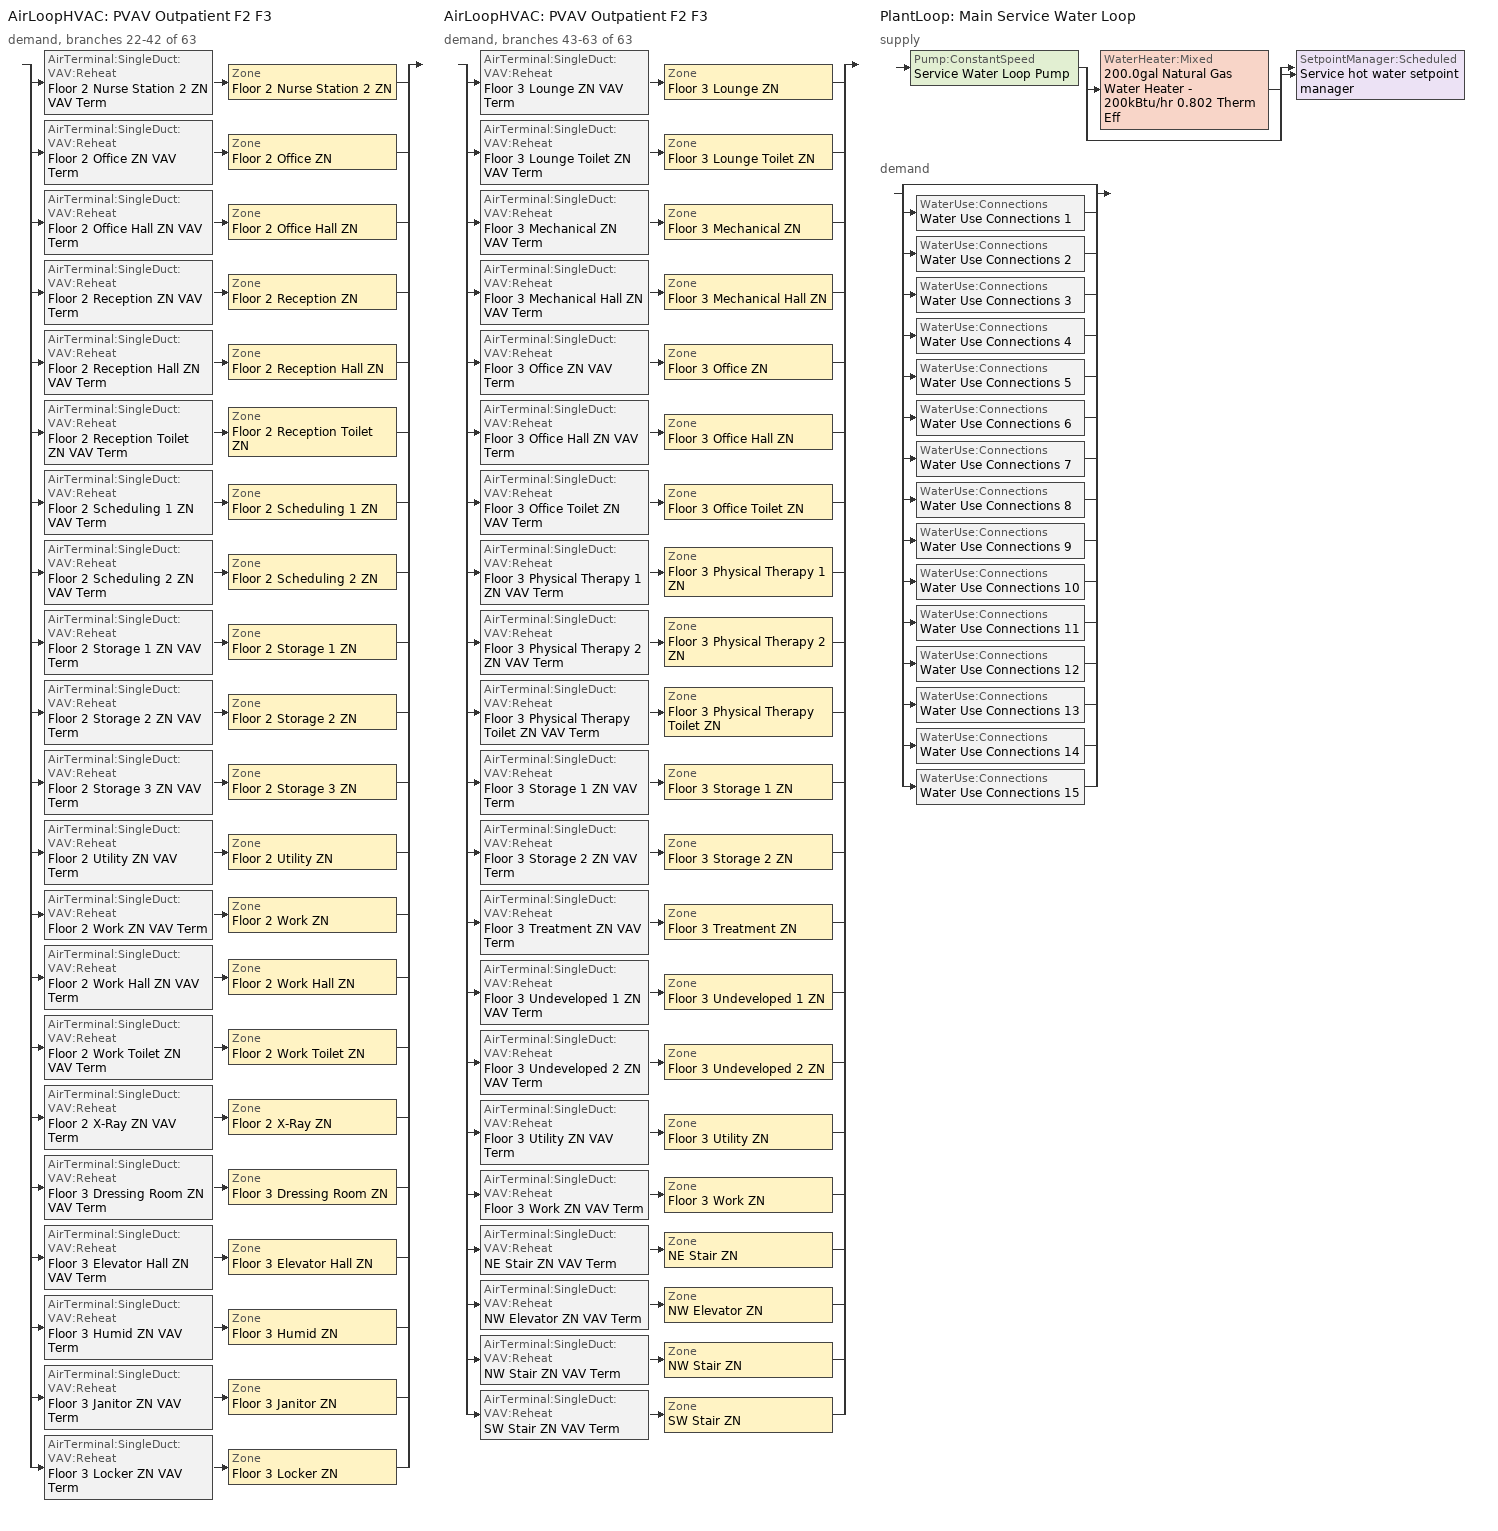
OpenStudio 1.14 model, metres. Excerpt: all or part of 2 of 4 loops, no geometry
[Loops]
AirLoopHVAC 'PVAV Outpatient F2 F3'
 demand, branches 22-42 of 63: split
  | AirTerminal:SingleDuct:VAV:Reheat 'Floor 2 Nurse Station 2 ZN VAV Term' > Zone 'Floor 2 Nurse Station 2 ZN'
  | AirTerminal:SingleDuct:VAV:Reheat 'Floor 2 Office ZN VAV Term' > Zone 'Floor 2 Office ZN'
  | AirTerminal:SingleDuct:VAV:Reheat 'Floor 2 Office Hall ZN VAV Term' > Zone 'Floor 2 Office Hall ZN'
  | AirTerminal:SingleDuct:VAV:Reheat 'Floor 2 Reception ZN VAV Term' > Zone 'Floor 2 Reception ZN'
  | AirTerminal:SingleDuct:VAV:Reheat 'Floor 2 Reception Hall ZN VAV Term' > Zone 'Floor 2 Reception Hall ZN'
  | AirTerminal:SingleDuct:VAV:Reheat 'Floor 2 Reception Toilet ZN VAV Term' > Zone 'Floor 2 Reception Toilet ZN'
  | AirTerminal:SingleDuct:VAV:Reheat 'Floor 2 Scheduling 1 ZN VAV Term' > Zone 'Floor 2 Scheduling 1 ZN'
  | AirTerminal:SingleDuct:VAV:Reheat 'Floor 2 Scheduling 2 ZN VAV Term' > Zone 'Floor 2 Scheduling 2 ZN'
  | AirTerminal:SingleDuct:VAV:Reheat 'Floor 2 Storage 1 ZN VAV Term' > Zone 'Floor 2 Storage 1 ZN'
  | AirTerminal:SingleDuct:VAV:Reheat 'Floor 2 Storage 2 ZN VAV Term' > Zone 'Floor 2 Storage 2 ZN'
  | AirTerminal:SingleDuct:VAV:Reheat 'Floor 2 Storage 3 ZN VAV Term' > Zone 'Floor 2 Storage 3 ZN'
  | AirTerminal:SingleDuct:VAV:Reheat 'Floor 2 Utility ZN VAV Term' > Zone 'Floor 2 Utility ZN'
  | AirTerminal:SingleDuct:VAV:Reheat 'Floor 2 Work ZN VAV Term' > Zone 'Floor 2 Work ZN'
  | AirTerminal:SingleDuct:VAV:Reheat 'Floor 2 Work Hall ZN VAV Term' > Zone 'Floor 2 Work Hall ZN'
  | AirTerminal:SingleDuct:VAV:Reheat 'Floor 2 Work Toilet ZN VAV Term' > Zone 'Floor 2 Work Toilet ZN'
  | AirTerminal:SingleDuct:VAV:Reheat 'Floor 2 X-Ray ZN VAV Term' > Zone 'Floor 2 X-Ray ZN'
  | AirTerminal:SingleDuct:VAV:Reheat 'Floor 3 Dressing Room ZN VAV Term' > Zone 'Floor 3 Dressing Room ZN'
  | AirTerminal:SingleDuct:VAV:Reheat 'Floor 3 Elevator Hall ZN VAV Term' > Zone 'Floor 3 Elevator Hall ZN'
  | AirTerminal:SingleDuct:VAV:Reheat 'Floor 3 Humid ZN VAV Term' > Zone 'Floor 3 Humid ZN'
  | AirTerminal:SingleDuct:VAV:Reheat 'Floor 3 Janitor ZN VAV Term' > Zone 'Floor 3 Janitor ZN'
  | AirTerminal:SingleDuct:VAV:Reheat 'Floor 3 Locker ZN VAV Term' > Zone 'Floor 3 Locker ZN'
AirLoopHVAC 'PVAV Outpatient F2 F3'
 demand, branches 43-63 of 63: split
  | AirTerminal:SingleDuct:VAV:Reheat 'Floor 3 Lounge ZN VAV Term' > Zone 'Floor 3 Lounge ZN'
  | AirTerminal:SingleDuct:VAV:Reheat 'Floor 3 Lounge Toilet ZN VAV Term' > Zone 'Floor 3 Lounge Toilet ZN'
  | AirTerminal:SingleDuct:VAV:Reheat 'Floor 3 Mechanical ZN VAV Term' > Zone 'Floor 3 Mechanical ZN'
  | AirTerminal:SingleDuct:VAV:Reheat 'Floor 3 Mechanical Hall ZN VAV Term' > Zone 'Floor 3 Mechanical Hall ZN'
  | AirTerminal:SingleDuct:VAV:Reheat 'Floor 3 Office ZN VAV Term' > Zone 'Floor 3 Office ZN'
  | AirTerminal:SingleDuct:VAV:Reheat 'Floor 3 Office Hall ZN VAV Term' > Zone 'Floor 3 Office Hall ZN'
  | AirTerminal:SingleDuct:VAV:Reheat 'Floor 3 Office Toilet ZN VAV Term' > Zone 'Floor 3 Office Toilet ZN'
  | AirTerminal:SingleDuct:VAV:Reheat 'Floor 3 Physical Therapy 1 ZN VAV Term' > Zone 'Floor 3 Physical Therapy 1 ZN'
  | AirTerminal:SingleDuct:VAV:Reheat 'Floor 3 Physical Therapy 2 ZN VAV Term' > Zone 'Floor 3 Physical Therapy 2 ZN'
  | AirTerminal:SingleDuct:VAV:Reheat 'Floor 3 Physical Therapy Toilet ZN VAV Term' > Zone 'Floor 3 Physical Therapy Toilet ZN'
  | AirTerminal:SingleDuct:VAV:Reheat 'Floor 3 Storage 1 ZN VAV Term' > Zone 'Floor 3 Storage 1 ZN'
  | AirTerminal:SingleDuct:VAV:Reheat 'Floor 3 Storage 2 ZN VAV Term' > Zone 'Floor 3 Storage 2 ZN'
  | AirTerminal:SingleDuct:VAV:Reheat 'Floor 3 Treatment ZN VAV Term' > Zone 'Floor 3 Treatment ZN'
  | AirTerminal:SingleDuct:VAV:Reheat 'Floor 3 Undeveloped 1 ZN VAV Term' > Zone 'Floor 3 Undeveloped 1 ZN'
  | AirTerminal:SingleDuct:VAV:Reheat 'Floor 3 Undeveloped 2 ZN VAV Term' > Zone 'Floor 3 Undeveloped 2 ZN'
  | AirTerminal:SingleDuct:VAV:Reheat 'Floor 3 Utility ZN VAV Term' > Zone 'Floor 3 Utility ZN'
  | AirTerminal:SingleDuct:VAV:Reheat 'Floor 3 Work ZN VAV Term' > Zone 'Floor 3 Work ZN'
  | AirTerminal:SingleDuct:VAV:Reheat 'NE Stair ZN VAV Term' > Zone 'NE Stair ZN'
  | AirTerminal:SingleDuct:VAV:Reheat 'NW Elevator ZN VAV Term' > Zone 'NW Elevator ZN'
  | AirTerminal:SingleDuct:VAV:Reheat 'NW Stair ZN VAV Term' > Zone 'NW Stair ZN'
  | AirTerminal:SingleDuct:VAV:Reheat 'SW Stair ZN VAV Term' > Zone 'SW Stair ZN'
PlantLoop 'Main Service Water Loop'
 supply: Pump:ConstantSpeed 'Service Water Loop Pump' > split
  | WaterHeater:Mixed '200.0gal Natural Gas Water Heater - 200kBtu/hr 0.802 Therm Eff'
  | bypass
  join > SetpointManager:Scheduled 'Service hot water setpoint manager'
 demand: split
  | bypass
  | WaterUse:Connections 'Water Use Connections 1'
  | WaterUse:Connections 'Water Use Connections 2'
  | WaterUse:Connections 'Water Use Connections 3'
  | WaterUse:Connections 'Water Use Connections 4'
  | WaterUse:Connections 'Water Use Connections 5'
  | WaterUse:Connections 'Water Use Connections 6'
  | WaterUse:Connections 'Water Use Connections 7'
  | WaterUse:Connections 'Water Use Connections 8'
  | WaterUse:Connections 'Water Use Connections 9'
  | WaterUse:Connections 'Water Use Connections 10'
  | WaterUse:Connections 'Water Use Connections 11'
  | WaterUse:Connections 'Water Use Connections 12'
  | WaterUse:Connections 'Water Use Connections 13'
  | WaterUse:Connections 'Water Use Connections 14'
  | WaterUse:Connections 'Water Use Connections 15'
[Sizing:Zone] Zone Cooling Design Supply Air Temperature Input Method=SupplyAirTemperature; Zone Cooling Design Supply Air Temperature {C}=12.7778; Zone Cooling Design Supply Air Temperature Difference {deltaC}=11.11; Zone Heating Design Supply Air Temperature Input Method=SupplyAirTemperature; Zone Heating Design Supply Air Temperature {C}=50; Zone Heating Design Supply Air Temperature Difference {deltaC}=11.11; Zone Cooling Design Supply Air Humidity Ratio {kg-H2O/kg-air}=0.0085; Zone Heating Design Supply Air Humidity Ratio {kg-H2O/kg-air}=0.008; Heating Design Air Flow Method=DesignDay; Account for Dedicated Outdoor Air System=No; Dedicated Outdoor Air System Control Strategy=NeutralSupplyAir; Dedicated Outdoor Air Low Setpoint Temperature for Design {C}=autosize; Dedicated Outdoor Air High Setpoint Temperature for Design {C}=autosize
Name | Cooling Design Air Flow Method | Cooling Minimum Air Flow per Zone Floor Area {m3/s-m2}
Floor 2 Scheduling 1 ZN; Floor 2 Office ZN; Floor 3 Locker ZN; NE Stair ZN; Floor 2 Storage 3 ZN; NW Stair ZN; Floor 2 Reception Hall ZN; Floor 3 Office Hall ZN; Floor 3 Mechanical Hall ZN; Floor 2 Nurse Station 2 ZN; NW Elevator ZN; Floor 2 Storage 1 ZN; Floor 3 Lounge ZN; Floor 3 Humid ZN; Floor 3 Elevator Hall ZN; Floor 3 Utility ZN; Floor 2 Storage 2 ZN; Floor 2 Utility ZN; Floor 3 Undeveloped 2 ZN; Floor 3 Janitor ZN; Floor 2 X-Ray ZN; Floor 2 Reception ZN; Floor 2 Work Hall ZN; SW Stair ZN; Floor 2 Office Hall ZN; Floor 3 Work ZN; Floor 2 Work ZN; Floor 3 Storage 2 ZN; Floor 2 Scheduling 2 ZN; Floor 3 Storage 1 ZN; Floor 3 Mechanical ZN; Floor 3 Dressing Room ZN; Floor 3 Office ZN; Floor 3 Undeveloped 1 ZN | DesignDay
Floor 3 Physical Therapy 1 ZN; Floor 3 Physical Therapy 2 ZN; Floor 3 Treatment ZN | DesignDayWithLimit | 0.00508
Floor 3 Office Toilet ZN; Floor 3 Lounge Toilet ZN; Floor 2 Reception Toilet ZN; Floor 3 Physical Therapy Toilet ZN; Floor 2 Work Toilet ZN | DesignDayWithLimit | 0.00846667
[Zone equipment]
Floor 2 Scheduling 1 ZN: Floor 2 Scheduling 1 ZN VAV Term
Floor 2 Office ZN: Floor 2 Office ZN VAV Term
Floor 3 Locker ZN: Floor 3 Locker ZN VAV Term
NE Stair ZN: NE Stair ZN VAV Term
Floor 2 Storage 3 ZN: Floor 2 Storage 3 ZN VAV Term
Floor 3 Physical Therapy 1 ZN: Floor 3 Physical Therapy 1 ZN VAV Term
NW Stair ZN: NW Stair ZN VAV Term
Floor 3 Physical Therapy 2 ZN: Floor 3 Physical Therapy 2 ZN VAV Term
Floor 2 Reception Hall ZN: Floor 2 Reception Hall ZN VAV Term
Floor 3 Office Hall ZN: Floor 3 Office Hall ZN VAV Term
Floor 3 Mechanical Hall ZN: Floor 3 Mechanical Hall ZN VAV Term
Floor 3 Office Toilet ZN: Floor 3 Office Toilet ZN VAV Term, Floor 3 Office Toilet ZN Exhaust Fan
Floor 3 Lounge Toilet ZN: Floor 3 Lounge Toilet ZN VAV Term, Floor 3 Lounge Toilet ZN Exhaust Fan
Floor 2 Nurse Station 2 ZN: Floor 2 Nurse Station 2 ZN VAV Term
NW Elevator ZN: NW Elevator ZN VAV Term
Floor 2 Storage 1 ZN: Floor 2 Storage 1 ZN VAV Term
Floor 3 Lounge ZN: Floor 3 Lounge ZN VAV Term
Floor 3 Humid ZN: Floor 3 Humid ZN VAV Term
Floor 3 Elevator Hall ZN: Floor 3 Elevator Hall ZN VAV Term
Floor 3 Treatment ZN: Floor 3 Treatment ZN VAV Term
Floor 2 Reception Toilet ZN: Floor 2 Reception Toilet ZN VAV Term, Floor 2 Reception Toilet ZN Exhaust Fan
Floor 3 Utility ZN: Floor 3 Utility ZN VAV Term
Floor 2 Storage 2 ZN: Floor 2 Storage 2 ZN VAV Term
Floor 2 Utility ZN: Floor 2 Utility ZN VAV Term
Floor 3 Undeveloped 2 ZN: Floor 3 Undeveloped 2 ZN VAV Term
Floor 3 Physical Therapy Toilet ZN: Floor 3 Physical Therapy Toilet ZN VAV Term, Floor 3 Physical Therapy Toilet ZN Exhaust Fan
Floor 3 Janitor ZN: Floor 3 Janitor ZN VAV Term
Floor 2 X-Ray ZN: Floor 2 X-Ray ZN VAV Term, Floor 2 X-Ray ZN Exhaust Fan
Floor 2 Reception ZN: Floor 2 Reception ZN VAV Term
Floor 2 Work Hall ZN: Floor 2 Work Hall ZN VAV Term
SW Stair ZN: SW Stair ZN VAV Term
Floor 2 Office Hall ZN: Floor 2 Office Hall ZN VAV Term
Floor 2 Work Toilet ZN: Floor 2 Work Toilet ZN VAV Term, Floor 2 Work Toilet ZN Exhaust Fan
Floor 3 Work ZN: Floor 3 Work ZN VAV Term
Floor 2 Work ZN: Floor 2 Work ZN VAV Term
Floor 3 Storage 2 ZN: Floor 3 Storage 2 ZN VAV Term
Floor 2 Scheduling 2 ZN: Floor 2 Scheduling 2 ZN VAV Term
Floor 3 Storage 1 ZN: Floor 3 Storage 1 ZN VAV Term
Floor 3 Mechanical ZN: Floor 3 Mechanical ZN VAV Term
Floor 3 Dressing Room ZN: Floor 3 Dressing Room ZN VAV Term
Floor 3 Office ZN: Floor 3 Office ZN VAV Term
Floor 3 Undeveloped 1 ZN: Floor 3 Undeveloped 1 ZN VAV Term
[PlantLoop]
Main Service Water Loop: Maximum Loop Temperature {C}=60; Minimum Loop Temperature {C}=10; Plant Loop Volume {m3}=Autocalculate; Load Distribution Scheme=Optimal
[Sizing:Plant]
Main Service Water Loop: Loop Type=Heating; Design Loop Exit Temperature {C}=60; Loop Design Temperature Difference {deltaC}=5; Sizing Option=NonCoincident; Zone Timesteps in Averaging Window=1; Coincident Sizing Factor Mode=None
[SetpointManager:Scheduled]
Service hot water setpoint manager: Control Variable=Temperature; Schedule=Service Water Loop Temp - 140F
[Pump:ConstantSpeed]
Service Water Loop Pump: Rated Flow Rate {m3/s}=autosize; Rated Pump Head {Pa}=29891; Rated Power Consumption {W}=autosize; Motor Efficiency=0.7; Fraction of Motor Inefficiencies to Fluid Stream=0; Pump Control Type=Intermittent
[AirTerminal:SingleDuct:VAV:Reheat] Availability Schedule=Always On Discrete; Maximum Air Flow Rate {m3/s}=AutoSize; Zone Minimum Air Flow Input Method=Constant; Fixed Minimum Air Flow Rate {m3/s}=0; Maximum Hot Water or Steam Flow Rate {m3/s}=AutoSize; Minimum Hot Water or Steam Flow Rate {m3/s}=0; Convergence Tolerance=0.001; Damper Heating Action=Normal; Maximum Flow per Zone Floor Area During Reheat {m3/s-m2}=AutoSize; Maximum Flow Fraction During Reheat=AutoSize; Maximum Reheat Air Temperature {C}=35; Control For Outdoor Air=No
Name | Constant Minimum Air Flow Fraction | Reheat Coil
Floor 2 Nurse Station 2 ZN VAV Term | 0.341942 | Floor 2 Nurse Station 2 ZN Rht Coil
Floor 2 Office ZN VAV Term | 0.3 | Floor 2 Office ZN Rht Coil
Floor 2 Office Hall ZN VAV Term | 0.3 | Floor 2 Office Hall ZN Rht Coil
Floor 2 Reception ZN VAV Term | 1 | Floor 2 Reception ZN Rht Coil
Floor 2 Reception Hall ZN VAV Term | 0.3 | Floor 2 Reception Hall ZN Rht Coil
Floor 2 Reception Toilet ZN VAV Term | 1 | Floor 2 Reception Toilet ZN Rht Coil
Floor 2 Scheduling 1 ZN VAV Term | 0.3 | Floor 2 Scheduling 1 ZN Rht Coil
Floor 2 Scheduling 2 ZN VAV Term | 0.3 | Floor 2 Scheduling 2 ZN Rht Coil
Floor 2 Storage 1 ZN VAV Term | 0.361473 | Floor 2 Storage 1 ZN Rht Coil
Floor 2 Storage 2 ZN VAV Term | 0.430325 | Floor 2 Storage 2 ZN Rht Coil
Floor 2 Storage 3 ZN VAV Term | 0.398358 | Floor 2 Storage 3 ZN Rht Coil
Floor 2 Utility ZN VAV Term | 0.3 | Floor 2 Utility ZN Rht Coil
Floor 2 Work ZN VAV Term | 0.3 | Floor 2 Work ZN Rht Coil
Floor 2 Work Hall ZN VAV Term | 0.3 | Floor 2 Work Hall ZN Rht Coil
Floor 2 Work Toilet ZN VAV Term | 1 | Floor 2 Work Toilet ZN Rht Coil
Floor 2 X-Ray ZN VAV Term | 1 | Floor 2 X-Ray ZN Rht Coil
Floor 3 Dressing Room ZN VAV Term | 0.3 | Floor 3 Dressing Room ZN Rht Coil
Floor 3 Elevator Hall ZN VAV Term | 0.3 | Floor 3 Elevator Hall ZN Rht Coil
Floor 3 Humid ZN VAV Term | 0.3 | Floor 3 Humid ZN Rht Coil
Floor 3 Janitor ZN VAV Term | 0.3 | Floor 3 Janitor ZN Rht Coil
Floor 3 Locker ZN VAV Term | 0.3 | Floor 3 Locker ZN Rht Coil
Floor 3 Lounge ZN VAV Term | 0.3 | Floor 3 Lounge ZN Rht Coil
Floor 3 Lounge Toilet ZN VAV Term | 1 | Floor 3 Lounge Toilet ZN Rht Coil
Floor 3 Mechanical ZN VAV Term | 0.3 | Floor 3 Mechanical ZN Rht Coil
Floor 3 Mechanical Hall ZN VAV Term | 0.3 | Floor 3 Mechanical Hall ZN Rht Coil
Floor 3 Office ZN VAV Term | 0.3 | Floor 3 Office ZN Rht Coil
Floor 3 Office Hall ZN VAV Term | 0.3 | Floor 3 Office Hall ZN Rht Coil
Floor 3 Office Toilet ZN VAV Term | 1 | Floor 3 Office Toilet ZN Rht Coil
Floor 3 Physical Therapy 1 ZN VAV Term | 0.897144 | Floor 3 Physical Therapy 1 ZN Rht Coil
Floor 3 Physical Therapy 2 ZN VAV Term | 1 | Floor 3 Physical Therapy 2 ZN Rht Coil
Floor 3 Physical Therapy Toilet ZN VAV Term | 1 | Floor 3 Physical Therapy Toilet ZN Rht Coil
Floor 3 Storage 1 ZN VAV Term | 0.387292 | Floor 3 Storage 1 ZN Rht Coil
Floor 3 Storage 2 ZN VAV Term | 0.338881 | Floor 3 Storage 2 ZN Rht Coil
Floor 3 Treatment ZN VAV Term | 1 | Floor 3 Treatment ZN Rht Coil
Floor 3 Undeveloped 1 ZN VAV Term | 0.3 | Floor 3 Undeveloped 1 ZN Rht Coil
Floor 3 Undeveloped 2 ZN VAV Term | 0.3 | Floor 3 Undeveloped 2 ZN Rht Coil
Floor 3 Utility ZN VAV Term | 0.510092 | Floor 3 Utility ZN Rht Coil
Floor 3 Work ZN VAV Term | 0.3 | Floor 3 Work ZN Rht Coil
NE Stair ZN VAV Term | 0.3 | NE Stair ZN Rht Coil
NW Elevator ZN VAV Term | 0.3 | NW Elevator ZN Rht Coil
NW Stair ZN VAV Term | 0.3 | NW Stair ZN Rht Coil
SW Stair ZN VAV Term | 0.3 | SW Stair ZN Rht Coil
[Coil:Heating:Electric] Availability Schedule=Always On Discrete
Floor 2 Nurse Station 2 ZN Rht Coil; Floor 2 Office ZN Rht Coil; Floor 2 Office Hall ZN Rht Coil; Floor 2 Reception ZN Rht Coil; Floor 2 Reception Hall ZN Rht Coil; Floor 2 Reception Toilet ZN Rht Coil; Floor 2 Scheduling 1 ZN Rht Coil; Floor 2 Scheduling 2 ZN Rht Coil; Floor 2 Storage 1 ZN Rht Coil; Floor 2 Storage 2 ZN Rht Coil; Floor 2 Storage 3 ZN Rht Coil; Floor 2 Utility ZN Rht Coil; Floor 2 Work ZN Rht Coil; Floor 2 Work Hall ZN Rht Coil; Floor 2 Work Toilet ZN Rht Coil; Floor 2 X-Ray ZN Rht Coil; Floor 3 Dressing Room ZN Rht Coil; Floor 3 Elevator Hall ZN Rht Coil; Floor 3 Humid ZN Rht Coil; Floor 3 Janitor ZN Rht Coil; Floor 3 Locker ZN Rht Coil; Floor 3 Lounge ZN Rht Coil; Floor 3 Lounge Toilet ZN Rht Coil; Floor 3 Mechanical ZN Rht Coil; Floor 3 Mechanical Hall ZN Rht Coil; Floor 3 Office ZN Rht Coil; Floor 3 Office Hall ZN Rht Coil; Floor 3 Office Toilet ZN Rht Coil; Floor 3 Physical Therapy 1 ZN Rht Coil; Floor 3 Physical Therapy 2 ZN Rht Coil; Floor 3 Physical Therapy Toilet ZN Rht Coil; Floor 3 Storage 1 ZN Rht Coil; Floor 3 Storage 2 ZN Rht Coil; Floor 3 Treatment ZN Rht Coil; Floor 3 Undeveloped 1 ZN Rht Coil; Floor 3 Undeveloped 2 ZN Rht Coil; Floor 3 Utility ZN Rht Coil; Floor 3 Work ZN Rht Coil; NE Stair ZN Rht Coil; NW Elevator ZN Rht Coil; NW Stair ZN Rht Coil; SW Stair ZN Rht Coil
[Fan:ZoneExhaust] Availability Schedule=OutPatientHealthCare BLDG_OA_SCH; System Availability Manager Coupling Mode=Decoupled
Name | Fan Efficiency | Pressure Rise {Pa} | Maximum Flow Rate {m3/s}
Floor 2 Reception Toilet ZN Exhaust Fan | 0.31 | 249 | 0.0991028
Floor 2 Work Toilet ZN Exhaust Fan; Floor 3 Office Toilet ZN Exhaust Fan | 0.31 | 249 | 0.0424726
Floor 2 X-Ray ZN Exhaust Fan | 0.16 | 125 | 0.8495
Floor 3 Lounge Toilet ZN Exhaust Fan | 0.31 | 249 | 0.151014
Floor 3 Physical Therapy Toilet ZN Exhaust Fan | 0.31 | 249 | 0.0660685
[WaterHeater:Mixed]
200.0gal Natural Gas Water Heater - 200kBtu/hr 0.802 Therm Eff: Tank Volume {m3}=0.757082; Setpoint Temperature Schedule=Service Water Loop Temp - 140F; Deadband Temperature Difference {deltaC}=2; Maximum Temperature Limit {C}=82.2222; Heater Control Type=Cycle; Heater Maximum Capacity {W}=58614.2; Heater Fuel Type=NaturalGas; Heater Thermal Efficiency=0.80194; Off Cycle Parasitic Fuel Consumption Rate {W}=1487.92; Off Cycle Parasitic Fuel Type=NaturalGas; Off Cycle Parasitic Heat Fraction to Tank=0.8; On Cycle Parasitic Fuel Consumption Rate {W}=1487.92; On Cycle Parasitic Fuel Type=NaturalGas; On Cycle Parasitic Heat Fraction to Tank=0; Ambient Temperature Indicator=ThermalZone; Ambient Temperature Schedule=Schedule Ruleset 1; Ambient Temperature Thermal Zone=Floor 3 Mechanical ZN; Off Cycle Loss Coefficient to Ambient Temperature {W/K}=2.92445; On Cycle Loss Coefficient to Ambient Temperature {W/K}=2.92445; Use Side Effectiveness=1; Source Side Effectiveness=1; Use Side Design Flow Rate {m3/s}=autosize; Source Side Design Flow Rate {m3/s}=autosize; Indirect Water Heating Recovery Time {hr}=1.5
[WaterUse:Connections]
Name | Water Use Equipment Name 1
Water Use Connections 1 | Floor 1 anesthesia Service Water Use 0.03gal/min
Water Use Connections 2 | Floor 1 mri room Service Water Use 0.03gal/min
Water Use Connections 3 | Floor 1 mri control room Service Water Use 0.03gal/min
Water Use Connections 4 | Floor 1 operating room 1 Service Water Use 0.19gal/min
Water Use Connections 5 | Floor 1 operating room 2 Service Water Use 0.2gal/min
Water Use Connections 6 | Floor 1 operating room 3 Service Water Use 0.2gal/min
Water Use Connections 7 | Floor 1 pacu Service Water Use 0.01gal/min
Water Use Connections 8 | Floor 1 recovery room Service Water Use 0.06gal/min
Water Use Connections 9 | Floor 1 step down Service Water Use 0.03gal/min
Water Use Connections 10 | Floor 3 physical therapy 1 Service Water Use 0.05gal/min
Water Use Connections 11 | Floor 3 physical therapy 2 Service Water Use 0.02gal/min
Water Use Connections 12 | Floor 1 pre-op room 1 Service Water Use 0.02gal/min
Water Use Connections 13 | Floor 1 pre-op room 2 Service Water Use 0.04gal/min
Water Use Connections 14 | Floor 1 procedure room Service Water Use 0.03gal/min
Water Use Connections 15 | Floor 2 x-ray Service Water Use 0.03gal/min
[WaterUse:Equipment:Definition]
Name | Peak Flow Rate {m3/s} | Target Temperature Schedule | Sensible Fraction Schedule | Latent Fraction Schedule
Floor 1 anesthesia Service Water Use Def 0.03gal/min | 2.10301e-06 | Schedule Ruleset 5 | Schedule Ruleset 3 | Schedule Ruleset 4
Floor 1 mri room Service Water Use Def 0.03gal/min | 2.10301e-06 | Schedule Ruleset 8 | Schedule Ruleset 6 | Schedule Ruleset 7
Floor 1 mri control room Service Water Use Def 0.03gal/min | 2.10301e-06 | Schedule Ruleset 11 | Schedule Ruleset 9 | Schedule Ruleset 10
Floor 1 operating room 1 Service Water Use Def 0.19gal/min | 1.22972e-05 | Schedule Ruleset 14 | Schedule Ruleset 12 | Schedule Ruleset 13
Floor 1 operating room 2 Service Water Use Def 0.2gal/min | 1.28319e-05 | Schedule Ruleset 17 | Schedule Ruleset 15 | Schedule Ruleset 16
Floor 1 operating room 3 Service Water Use Def 0.2gal/min | 1.2725e-05 | Schedule Ruleset 20 | Schedule Ruleset 18 | Schedule Ruleset 19
Floor 1 pacu Service Water Use Def 0.01gal/min | 7.18749e-07 | Schedule Ruleset 23 | Schedule Ruleset 21 | Schedule Ruleset 22
Floor 1 recovery room Service Water Use Def 0.06gal/min | 3.59375e-06 | Schedule Ruleset 26 | Schedule Ruleset 24 | Schedule Ruleset 25
Floor 1 step down Service Water Use Def 0.03gal/min | 1.99653e-06 | Schedule Ruleset 29 | Schedule Ruleset 27 | Schedule Ruleset 28
Floor 3 physical therapy 1 Service Water Use Def 0.05gal/min | 2.88997e-06 | Schedule Ruleset 32 | Schedule Ruleset 30 | Schedule Ruleset 31
Floor 3 physical therapy 2 Service Water Use Def 0.02gal/min | 1.31605e-06 | Schedule Ruleset 35 | Schedule Ruleset 33 | Schedule Ruleset 34
Floor 1 pre-op room 1 Service Water Use Def 0.02gal/min | 1.50842e-06 | Schedule Ruleset 38 | Schedule Ruleset 36 | Schedule Ruleset 37
Floor 1 pre-op room 2 Service Water Use Def 0.04gal/min | 2.69759e-06 | Schedule Ruleset 41 | Schedule Ruleset 39 | Schedule Ruleset 40
Floor 1 procedure room Service Water Use Def 0.03gal/min | 2.10301e-06 | Schedule Ruleset 44 | Schedule Ruleset 42 | Schedule Ruleset 43
Floor 2 x-ray Service Water Use Def 0.03gal/min | 2.10301e-06 | Schedule Ruleset 47 | Schedule Ruleset 45 | Schedule Ruleset 46
[WaterUse:Equipment] Flow Rate Fraction Schedule=OutPatientHealthCare BLDG_SWH_SCH
Name | Water Use Equipment Definition
Floor 1 anesthesia Service Water Use 0.03gal/min | Floor 1 anesthesia Service Water Use Def 0.03gal/min
Floor 1 mri room Service Water Use 0.03gal/min | Floor 1 mri room Service Water Use Def 0.03gal/min
Floor 1 mri control room Service Water Use 0.03gal/min | Floor 1 mri control room Service Water Use Def 0.03gal/min
Floor 1 operating room 1 Service Water Use 0.19gal/min | Floor 1 operating room 1 Service Water Use Def 0.19gal/min
Floor 1 operating room 2 Service Water Use 0.2gal/min | Floor 1 operating room 2 Service Water Use Def 0.2gal/min
Floor 1 operating room 3 Service Water Use 0.2gal/min | Floor 1 operating room 3 Service Water Use Def 0.2gal/min
Floor 1 pacu Service Water Use 0.01gal/min | Floor 1 pacu Service Water Use Def 0.01gal/min
Floor 1 recovery room Service Water Use 0.06gal/min | Floor 1 recovery room Service Water Use Def 0.06gal/min
Floor 1 step down Service Water Use 0.03gal/min | Floor 1 step down Service Water Use Def 0.03gal/min
Floor 3 physical therapy 1 Service Water Use 0.05gal/min | Floor 3 physical therapy 1 Service Water Use Def 0.05gal/min
Floor 3 physical therapy 2 Service Water Use 0.02gal/min | Floor 3 physical therapy 2 Service Water Use Def 0.02gal/min
Floor 1 pre-op room 1 Service Water Use 0.02gal/min | Floor 1 pre-op room 1 Service Water Use Def 0.02gal/min
Floor 1 pre-op room 2 Service Water Use 0.04gal/min | Floor 1 pre-op room 2 Service Water Use Def 0.04gal/min
Floor 1 procedure room Service Water Use 0.03gal/min | Floor 1 procedure room Service Water Use Def 0.03gal/min
Floor 2 x-ray Service Water Use 0.03gal/min | Floor 2 x-ray Service Water Use Def 0.03gal/min
[Schedule:Ruleset]
OutPatientHealthCare BLDG_OA_SCH: Default Day Schedule=OutPatientHealthCare BLDG_OA_SCH Default; Summer Design Day Schedule=OutPatientHealthCare BLDG_OA_SCH Summer Design Day; Winter Design Day Schedule=OutPatientHealthCare BLDG_OA_SCH Winter Design Day
Service Water Loop Temp - 140F: Default Day Schedule=Service Water Loop Temp - 140F Default
Schedule Ruleset 1: Default Day Schedule=Schedule Day 55
Schedule Ruleset 3: Default Day Schedule=Schedule Day 57
Schedule Ruleset 4: Default Day Schedule=Schedule Day 58
Schedule Ruleset 5: Default Day Schedule=Schedule Day 59
OutPatientHealthCare BLDG_SWH_SCH: Default Day Schedule=OutPatientHealthCare BLDG_SWH_SCH Default; Summer Design Day Schedule=OutPatientHealthCare BLDG_SWH_SCH Summer Design Day; Winter Design Day Schedule=OutPatientHealthCare BLDG_SWH_SCH Winter Design Day
Schedule Ruleset 6: Default Day Schedule=Schedule Day 62
Schedule Ruleset 7: Default Day Schedule=Schedule Day 63
Schedule Ruleset 8: Default Day Schedule=Schedule Day 64
Schedule Ruleset 9: Default Day Schedule=Schedule Day 65
Schedule Ruleset 10: Default Day Schedule=Schedule Day 66
Schedule Ruleset 11: Default Day Schedule=Schedule Day 67
Schedule Ruleset 12: Default Day Schedule=Schedule Day 68
Schedule Ruleset 13: Default Day Schedule=Schedule Day 69
Schedule Ruleset 14: Default Day Schedule=Schedule Day 70
Schedule Ruleset 15: Default Day Schedule=Schedule Day 71
Schedule Ruleset 16: Default Day Schedule=Schedule Day 72
Schedule Ruleset 17: Default Day Schedule=Schedule Day 73
Schedule Ruleset 18: Default Day Schedule=Schedule Day 74
Schedule Ruleset 19: Default Day Schedule=Schedule Day 75
Schedule Ruleset 20: Default Day Schedule=Schedule Day 76
Schedule Ruleset 21: Default Day Schedule=Schedule Day 77
Schedule Ruleset 22: Default Day Schedule=Schedule Day 78
Schedule Ruleset 23: Default Day Schedule=Schedule Day 79
Schedule Ruleset 24: Default Day Schedule=Schedule Day 80
Schedule Ruleset 25: Default Day Schedule=Schedule Day 81
Schedule Ruleset 26: Default Day Schedule=Schedule Day 82
Schedule Ruleset 27: Default Day Schedule=Schedule Day 83
Schedule Ruleset 28: Default Day Schedule=Schedule Day 84
Schedule Ruleset 29: Default Day Schedule=Schedule Day 85
Schedule Ruleset 30: Default Day Schedule=Schedule Day 86
Schedule Ruleset 31: Default Day Schedule=Schedule Day 87
Schedule Ruleset 32: Default Day Schedule=Schedule Day 88
Schedule Ruleset 33: Default Day Schedule=Schedule Day 89
Schedule Ruleset 34: Default Day Schedule=Schedule Day 90
Schedule Ruleset 35: Default Day Schedule=Schedule Day 91
Schedule Ruleset 36: Default Day Schedule=Schedule Day 92
Schedule Ruleset 37: Default Day Schedule=Schedule Day 93
Schedule Ruleset 38: Default Day Schedule=Schedule Day 94
Schedule Ruleset 39: Default Day Schedule=Schedule Day 95
Schedule Ruleset 40: Default Day Schedule=Schedule Day 96
Schedule Ruleset 41: Default Day Schedule=Schedule Day 97
Schedule Ruleset 42: Default Day Schedule=Schedule Day 98
Schedule Ruleset 43: Default Day Schedule=Schedule Day 99
Schedule Ruleset 44: Default Day Schedule=Schedule Day 100
Schedule Ruleset 45: Default Day Schedule=Schedule Day 101
Schedule Ruleset 46: Default Day Schedule=Schedule Day 102
Schedule Ruleset 47: Default Day Schedule=Schedule Day 103
[Schedule:Day]
OutPatientHealthCare BLDG_OA_SCH Default: 24, 0, 0
OutPatientHealthCare BLDG_OA_SCH Winter Design Day; OutPatientHealthCare BLDG_OA_SCH Summer Design Day; OutPatientHealthCare BLDG_OA_SCH WntrDsn|SmrDsn|Sat|Wkdy Day: 6, 0, 0, 18, 0, 1, 24, 0, 0
Service Water Loop Temp - 140F Default; Schedule Day 59; Schedule Day 64; Schedule Day 67; Schedule Day 70; Schedule Day 73; Schedule Day 76; Schedule Day 79; Schedule Day 82; Schedule Day 85; Schedule Day 88; Schedule Day 91; Schedule Day 94; Schedule Day 97; Schedule Day 100; Schedule Day 103: 24, 0, 60
Schedule Day 55: 24, 0, 22
Schedule Day 57; Schedule Day 62; Schedule Day 65; Schedule Day 68; Schedule Day 71; Schedule Day 74; Schedule Day 77; Schedule Day 80; Schedule Day 83; Schedule Day 86; Schedule Day 89; Schedule Day 92; Schedule Day 95; Schedule Day 98; Schedule Day 101: 24, 0, 0.2
Schedule Day 58; Schedule Day 63; Schedule Day 66; Schedule Day 69; Schedule Day 72; Schedule Day 75; Schedule Day 78; Schedule Day 81; Schedule Day 84; Schedule Day 87; Schedule Day 90; Schedule Day 93; Schedule Day 96; Schedule Day 99; Schedule Day 102: 24, 0, 0.05
OutPatientHealthCare BLDG_SWH_SCH Default: 8, 0, 0, 17, 0, 0.01, 24, 0, 0
OutPatientHealthCare BLDG_SWH_SCH Summer Design Day; OutPatientHealthCare BLDG_SWH_SCH SmrDsn|Wkdy Day: 7, 0, 0.01, 8, 0, 0.17, 9, 0, 0.58, 10, 0, 0.66, 11, 0, 0.78, 12, 0, 0.82, 13, 0, 0.71, 14, 0, 0.82, 15, 0, 0.78, 16, 0, 0.74, 17, 0, 0.63, 18, 0, 0.41, 21, 0, 0.18, 22, 0, 0.1, 24, 0, 0.01
OutPatientHealthCare BLDG_SWH_SCH Winter Design Day; OutPatientHealthCare BLDG_SWH_SCH WntrDsn|Sat Day: 8, 0, 0.01, 9, 0, 0.2, 10, 0, 0.28, 12, 0, 0.3, 14, 0, 0.24, 17, 0, 0.23, 18, 0, 0.1, 24, 0, 0.01
[Schedule:Rule] Date Specification Type=DateRange; Start Month=1; Start Day=1; End Month=12; End Day=31
Name | Schedule Ruleset | Rule Order | Day Schedule | Apply Monday | Apply Tuesday | Apply Wednesday | Apply Thursday | Apply Friday | Apply Saturday
Schedule Rule 30 | OutPatientHealthCare BLDG_OA_SCH | 0 | OutPatientHealthCare BLDG_OA_SCH WntrDsn|SmrDsn|Sat|Wkdy Day | Yes | Yes | Yes | Yes | Yes | Yes
Schedule Rule 36 | OutPatientHealthCare BLDG_SWH_SCH | 1 | OutPatientHealthCare BLDG_SWH_SCH SmrDsn|Wkdy Day | Yes | Yes | Yes | Yes | Yes
Schedule Rule 37 | OutPatientHealthCare BLDG_SWH_SCH | 0 | OutPatientHealthCare BLDG_SWH_SCH WntrDsn|Sat Day |  |  |  |  |  | Yes
[Schedule:Constant]
Always On Discrete: Value=1
